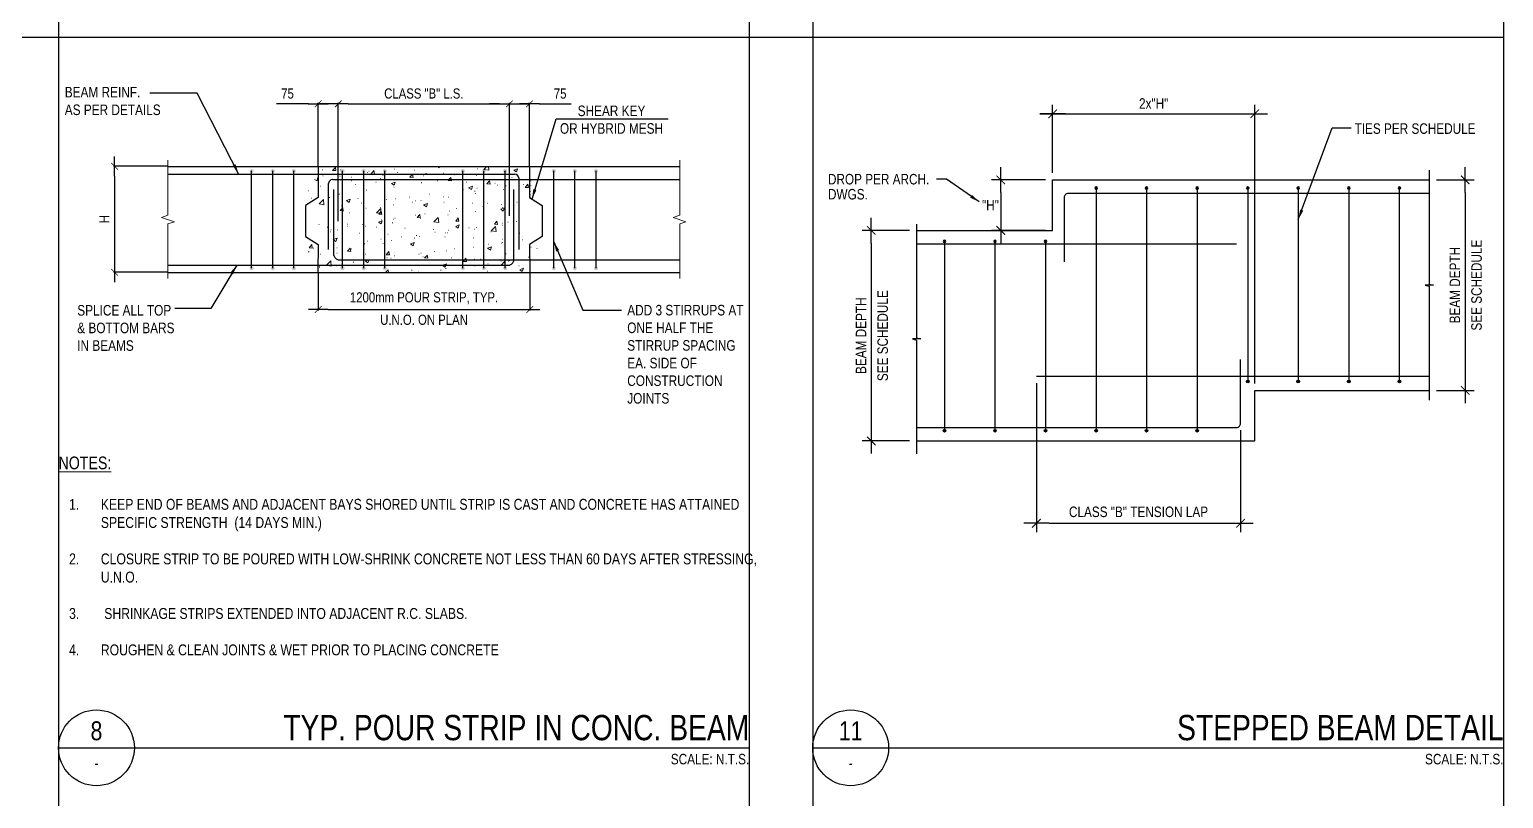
# Model space of a CAD drawing. Header units: millimetres. Extents: x 2250 to 89875, y -16050 to 57150.
# Drawn here: x 55039 to 89875, y 20852 to 39030 of the extents above; entities that cross this region are included whole.
import ezdxf
from ezdxf.enums import TextEntityAlignment as Align

# ---------------------------------------------------------------- set-up
doc = ezdxf.new("R2010")
doc.units = ezdxf.units.MM
for name, color, linetype in [('C00-00-00', 7, 'Continuous'), ('S-BAR', 4, 'Continuous'), ('S-G-BREK', 2, 'Continuous'), ('S-G-DIMS', 1, 'Continuous'), ('S-G-LEDR', 2, 'Continuous'), ('S-G-MDM2', 4, 'Continuous'), ('S-G-MEDM', 3, 'Continuous'), ('S-G-RBAR', 7, 'Continuous'), ('S-G-TEXT', 3, 'Continuous'), ('S-G-THCK', 6, 'Continuous'), ('S-G-TITL', 7, 'Continuous'), ('S-G-TITLREF', 4, 'Continuous'), ('S-strc2-2', 3, 'Continuous')]:
    doc.layers.add(name, color=color, linetype=linetype)
doc.layers.add('NPLT-JLA', color=193, linetype='Continuous', plot=False)
doc.layers.add('xs-nt-04$0$S-Anno-Text-G', color=2, linetype='Continuous', lineweight=20)
doc.styles.add('ARIAL', font='arial.ttf', dxfattribs={"width": 0.8})
doc.styles.add('ARIAL23', font='arial.ttf', dxfattribs={"width": 0.8, "height": 31.25})
doc.dimstyles.new('ARIALDIMS', dxfattribs={"dimscale": 12, "dimtxt": 20, "dimasz": 19.5, "dimexe": 2.25, "dimexo": 1.75, "dimgap": 10, "dimtad": 1, "dimzin": 3, "dimdsep": 46, "dimtxsty": 'ARIAL', "dimblk1": 'nyatick', "dimblk2": 'nyatick', "dimsah": 1, "dimcen": 2.25, "dimclrd": 1, "dimclre": 1, "dimclrt": 2, "dimadec": 0, "dimazin": 0, "dimtfac": 1, "dimtmove": 0, "dimatfit": 3, "dimfxl": 1, "dimfrac": 2, "dimtolj": 1, "dimtzin": 0, "dimarcsym": 0})

# ---------------------------------------------------------------- blocks, each defined once
blk = doc.blocks.new('nyatick')
at = {"layer": 'S-G-DIMS'}
blk.add_line((-1.01, 0), (1, 0), dxfattribs=at)
at = {"layer": 'S-G-DIMS', "const_width": 0.08}
blk.add_lwpolyline([(0.34, 0.34), (-0.34, -0.34)], dxfattribs=at)
blk = doc.blocks.new('*D771')
at = {"layer": 'Defpoints', "color": 0, "transparency": 16777216}
for p in [(58310, 35797), (57049, 33293), (58310, 33293)]:
    blk.add_point(p, dxfattribs=at)
at = {"layer": 'S-G-DIMS', "color": 1, "lineweight": -2, "transparency": 16777216}
for p, q in [((58289, 35797), (57022, 35797)), ((57049, 35563), (57049, 33527)), ((58289, 33293), (57022, 33293))]:
    blk.add_line(p, q, dxfattribs=at)
at = {"layer": 'S-G-DIMS', "color": 1, "lineweight": -2, "transparency": 16777216, "xscale": 234, "yscale": 234, "zscale": 234}
for p, rotation in [((57049, 35797), 90), ((57049, 33293), 270)]:
    blk.add_blockref('nyatick', p, dxfattribs=dict(at, rotation=rotation))
at = {"layer": 'S-G-DIMS', "color": 2, "transparency": 16777216, "insert": (56809, 34545), "char_height": 240, "attachment_point": 5, "rotation": 90, "style": 'ARIAL'}
blk.add_mtext('\\A1;H', dxfattribs=at)
blk = doc.blocks.new('*D772')
at = {"layer": 'Defpoints', "color": 0, "transparency": 16777216}
for p in [(66380, 37272), (66380, 34604), (62337, 34477)]:
    blk.add_point(p, dxfattribs=at)
at = {"layer": 'S-G-DIMS', "color": 1, "lineweight": -2, "transparency": 16777216}
for p, q in [((62337, 34498), (62337, 37299)), ((66380, 34625), (66380, 37299)), ((62571, 37272), (66146, 37272))]:
    blk.add_line(p, q, dxfattribs=at)
at = {"layer": 'S-G-DIMS', "color": 1, "lineweight": -2, "transparency": 16777216, "xscale": 234, "yscale": 234, "zscale": 234, "rotation": 180}
blk.add_blockref('nyatick', (62337, 37272), dxfattribs=at)
at = {"layer": 'S-G-DIMS', "color": 1, "lineweight": -2, "transparency": 16777216, "xscale": 234, "yscale": 234, "zscale": 234}
blk.add_blockref('nyatick', (66380, 37272), dxfattribs=at)
at = {"layer": 'S-G-DIMS', "color": 2, "transparency": 16777216, "insert": (64359, 37516), "char_height": 240, "attachment_point": 5, "style": 'ARIAL'}
blk.add_mtext('\\A1;CLASS "B" L.S.', dxfattribs=at)
blk = doc.blocks.new('*D773')
at = {"layer": 'Defpoints', "color": 0, "transparency": 16777216}
for p in [(61863, 33284), (66863, 33284), (66863, 32411)]:
    blk.add_point(p, dxfattribs=at)
at = {"layer": 'S-G-DIMS', "color": 1, "lineweight": -2, "transparency": 16777216}
for p, q in [((61863, 33263), (61863, 32384)), ((66863, 33263), (66863, 32384)), ((62097, 32411), (66629, 32411))]:
    blk.add_line(p, q, dxfattribs=at)
at = {"layer": 'S-G-DIMS', "color": 1, "lineweight": -2, "transparency": 16777216, "xscale": 234, "yscale": 234, "zscale": 234, "rotation": 180}
blk.add_blockref('nyatick', (61863, 32411), dxfattribs=at)
at = {"layer": 'S-G-DIMS', "color": 1, "lineweight": -2, "transparency": 16777216, "xscale": 234, "yscale": 234, "zscale": 234}
blk.add_blockref('nyatick', (66863, 32411), dxfattribs=at)
at = {"layer": 'S-G-DIMS', "color": 2, "transparency": 16777216, "char_height": 240, "attachment_point": 5, "style": 'ARIAL'}
for s, insert in [('\\A1;1200mm POUR STRIP, TYP.', (64363, 32677)), ('\\A1;U.N.O. ON PLAN', (64363, 32167))]:
    blk.add_mtext(s, dxfattribs=dict(at, insert=insert))
blk = doc.blocks.new('*D774')
at = {"layer": 'Defpoints', "color": 0, "transparency": 16777216}
for p in [(66854, 37272), (66380, 35914), (66854, 35788)]:
    blk.add_point(p, dxfattribs=at)
at = {"layer": 'S-G-DIMS', "color": 1, "lineweight": -2, "transparency": 16777216}
for p, q in [((66380, 35935), (66380, 37299)), ((66854, 35809), (66854, 37299)), ((66146, 37272), (65912, 37272)), ((66380, 37272), (66854, 37272)), ((67088, 37272), (67837, 37272))]:
    blk.add_line(p, q, dxfattribs=at)
at = {"layer": 'S-G-DIMS', "color": 1, "lineweight": -2, "transparency": 16777216, "xscale": 234, "yscale": 234, "zscale": 234}
blk.add_blockref('nyatick', (66380, 37272), dxfattribs=at)
at = {"layer": 'S-G-DIMS', "color": 1, "lineweight": -2, "transparency": 16777216, "xscale": 234, "yscale": 234, "zscale": 234, "rotation": 180}
blk.add_blockref('nyatick', (66854, 37272), dxfattribs=at)
at = {"layer": 'S-G-DIMS', "color": 2, "transparency": 16777216, "insert": (67580, 37514), "char_height": 240, "attachment_point": 5, "style": 'ARIAL'}
blk.add_mtext('\\A1;75', dxfattribs=at)
blk = doc.blocks.new('*D775')
at = {"layer": 'Defpoints', "color": 0, "transparency": 16777216}
for p in [(61863, 37272), (62337, 35914), (61863, 35788)]:
    blk.add_point(p, dxfattribs=at)
at = {"layer": 'S-G-DIMS', "color": 1, "lineweight": -2, "transparency": 16777216}
for p, q in [((61863, 35809), (61863, 37299)), ((62337, 35935), (62337, 37299)), ((61629, 37272), (60880, 37272)), ((62337, 37272), (61863, 37272)), ((62571, 37272), (62805, 37272))]:
    blk.add_line(p, q, dxfattribs=at)
at = {"layer": 'S-G-DIMS', "color": 1, "lineweight": -2, "transparency": 16777216, "xscale": 234, "yscale": 234, "zscale": 234}
blk.add_blockref('nyatick', (61863, 37272), dxfattribs=at)
at = {"layer": 'S-G-DIMS', "color": 1, "lineweight": -2, "transparency": 16777216, "xscale": 234, "yscale": 234, "zscale": 234, "rotation": 180}
blk.add_blockref('nyatick', (62337, 37272), dxfattribs=at)
at = {"layer": 'S-G-DIMS', "color": 2, "transparency": 16777216, "insert": (61137, 37514), "char_height": 240, "attachment_point": 5, "style": 'ARIAL'}
blk.add_mtext('\\A1;75', dxfattribs=at)

msp = doc.modelspace()

# ---------------------------------------------------------------- hatches: boundary and pattern name
at = {"layer": 'S-BAR'}
h = msp.add_hatch(color=256, dxfattribs=at)
h.paths.add_polyline_path([(60340.23103, 35686.90041), (60323.31188, 35720.7387), (60289.47349, 35737.62268), (60255.6351, 35720.7387), (60238.75122, 35686.90041), (60255.6351, 35653.06202), (60289.47349, 35636.14287), (60323.31188, 35653.06202)])
h.paths.add_polyline_path([(60839.3115, 35686.90041), (60822.39235, 35720.7387), (60788.55396, 35737.62268), (60754.71567, 35720.7387), (60737.79642, 35686.90041), (60754.71567, 35653.06202), (60788.55396, 35636.14287), (60822.39235, 35653.06202)])
h.paths.add_polyline_path([(61338.42734, 35686.90041), (61321.50809, 35720.7387), (61287.6698, 35737.62268), (61253.83141, 35720.7387), (61236.91226, 35686.90041), (61253.83141, 35653.06202), (61287.6698, 35636.14287), (61321.50809, 35653.06202)])
h.paths.add_polyline_path([(61338.42734, 33385.89203), (61321.50809, 33419.73042), (61287.6698, 33436.64956), (61253.83141, 33419.73042), (61236.91226, 33385.89203), (61253.83141, 33352.05373), (61287.6698, 33335.13449), (61321.50809, 33352.05373)])
h.paths.add_polyline_path([(60839.3115, 33385.89203), (60822.39235, 33419.73042), (60788.55396, 33436.64956), (60754.71567, 33419.73042), (60737.79642, 33385.89203), (60754.71567, 33352.05373), (60788.55396, 33335.13449), (60822.39235, 33352.05373)])
h.paths.add_polyline_path([(60340.23103, 33385.89203), (60323.31188, 33419.73042), (60289.47349, 33436.64956), (60255.6351, 33419.73042), (60238.75122, 33385.89203), (60255.6351, 33352.05373), (60289.47349, 33335.13449), (60323.31188, 33352.05373)])
h.paths.add_polyline_path([(63487.16301, 33385.89203), (63470.24387, 33419.73042), (63436.40548, 33436.64956), (63402.56708, 33419.73042), (63385.64794, 33385.89203), (63402.56708, 33352.05373), (63436.40548, 33335.13449), (63470.24387, 33352.05373)])
h.paths.add_polyline_path([(62988.08254, 33385.89203), (62971.12803, 33419.73042), (62937.28973, 33436.64956), (62894.99172, 33419.73042), (62886.56747, 33385.89203), (62894.99172, 33352.05373), (62937.28973, 33335.13449), (62971.12803, 33352.05373)])
h.paths.add_polyline_path([(62488.93143, 33385.89203), (62472.01228, 33419.73042), (62438.17389, 33436.64956), (62395.87598, 33419.73042), (62387.41636, 33385.89203), (62395.87598, 33352.05373), (62438.17389, 33335.13449), (62472.01228, 33352.05373)])
h.paths.add_polyline_path([(63487.16301, 35686.90041), (63470.24387, 35720.7387), (63436.40548, 35737.62268), (63402.56708, 35720.7387), (63385.64794, 35686.90041), (63402.56708, 35653.06202), (63436.40548, 35636.14287), (63470.24387, 35653.06202)])
h.paths.add_polyline_path([(62988.08254, 35686.90041), (62971.12803, 35720.7387), (62937.28973, 35737.62268), (62894.99172, 35720.7387), (62886.56747, 35686.90041), (62894.99172, 35653.06202), (62937.28973, 35636.14287), (62971.12803, 35653.06202)])
h.paths.add_polyline_path([(62488.93143, 35686.90041), (62472.01228, 35720.7387), (62438.17389, 35737.62268), (62395.87598, 35720.7387), (62387.41636, 35686.90041), (62395.87598, 35653.06202), (62438.17389, 35636.14287), (62472.01228, 35653.06202)])
h.paths.add_polyline_path([(65331.35347, 35686.90041), (65314.46959, 35720.7387), (65280.59593, 35737.62268), (65246.75764, 35720.7387), (65229.8384, 35686.90041), (65246.75764, 35653.06202), (65280.59593, 35636.14287), (65314.46959, 35653.06202)])
h.paths.add_polyline_path([(65830.46931, 35686.90041), (65813.55006, 35720.7387), (65779.71177, 35737.62268), (65745.87338, 35720.7387), (65728.95424, 35686.90041), (65745.87338, 35653.06202), (65779.71177, 35636.14287), (65813.55006, 35653.06202)])
h.paths.add_polyline_path([(66329.58505, 35686.90041), (66321.12543, 35720.7387), (66278.82751, 35737.62268), (66244.98912, 35720.7387), (66228.06998, 35686.90041), (66244.98912, 35653.06202), (66278.82751, 35636.14287), (66321.12543, 35653.06202)])
h.paths.add_polyline_path([(66329.58505, 33385.89203), (66321.12543, 33419.73042), (66278.82751, 33436.64956), (66244.98912, 33419.73042), (66228.06998, 33385.89203), (66244.98912, 33352.05373), (66278.82751, 33335.13449), (66321.12543, 33352.05373)])
h.paths.add_polyline_path([(65830.46931, 33385.89203), (65813.55006, 33419.73042), (65779.71177, 33436.64956), (65745.87338, 33419.73042), (65728.95424, 33385.89203), (65745.87338, 33352.05373), (65779.71177, 33335.13449), (65813.55006, 33352.05373)])
h.paths.add_polyline_path([(65331.35347, 33385.89203), (65314.46959, 33419.73042), (65280.59593, 33436.64956), (65246.75764, 33419.73042), (65229.8384, 33385.89203), (65246.75764, 33352.05373), (65280.59593, 33335.13449), (65314.46959, 33352.05373)])
h.paths.add_polyline_path([(67480.08924, 33385.89203), (67463.17, 33419.73042), (67429.36698, 33436.64956), (67395.49332, 33419.73042), (67378.57417, 33385.89203), (67395.49332, 33352.05373), (67429.36698, 33335.13449), (67463.17, 33352.05373)])
h.paths.add_polyline_path([(67979.20498, 33385.89203), (67962.28584, 33419.73042), (67928.44745, 33436.64956), (67894.60906, 33419.73042), (67877.68991, 33385.89203), (67894.60906, 33352.05373), (67928.44745, 33335.13449), (67962.28584, 33352.05373)])
h.paths.add_polyline_path([(68478.32073, 33385.89203), (68461.40158, 33419.73042), (68427.56319, 33436.64956), (68393.7249, 33419.73042), (68376.80565, 33385.89203), (68393.7249, 33352.05373), (68427.56319, 33335.13449), (68461.40158, 33352.05373)])
h.paths.add_polyline_path([(68478.32073, 35686.90041), (68461.40158, 35720.7387), (68427.56319, 35737.62268), (68393.7249, 35720.7387), (68376.80565, 35686.90041), (68393.7249, 35653.06202), (68427.56319, 35636.14287), (68461.40158, 35653.06202)])
h.paths.add_polyline_path([(67979.20498, 35686.90041), (67962.28584, 35720.7387), (67928.44745, 35737.62268), (67894.60906, 35720.7387), (67877.68991, 35686.90041), (67894.60906, 35653.06202), (67928.44745, 35636.14287), (67962.28584, 35653.06202)])
h.paths.add_polyline_path([(67480.08924, 35686.90041), (67463.17, 35720.7387), (67429.36698, 35737.62268), (67395.49332, 35720.7387), (67378.57417, 35686.90041), (67395.49332, 35653.06202), (67429.36698, 35636.14287), (67463.17, 35653.06202)])

# ---------------------------------------------------------------- linework, layer by layer
at = {"layer": 'C00-00-00', "color": 1, "lineweight": 0}
for points in [[(58309.8943, 33140.5287), (58309.8943, 34434.84587), (58462.13164, 34485.60341), (58157.62169, 34587.11848), (58309.8943, 34637.87602), (58309.8943, 35940.65282)], [(70407.10711, 33140.5287), (70407.10711, 34434.84587), (70550.88493, 34485.60341), (70254.79933, 34587.11848), (70407.10711, 34637.87602), (70407.10711, 35940.65282)]]:
    msp.add_lwpolyline(points, dxfattribs=at)
at = {"layer": 'C00-00-00', "lineweight": 0}
for points in [[(61955.94213, 35712.27918), (61964.40165, 35712.27918)], [(61972.86127, 35568.46609), (61981.32089, 35568.46609)], [(62201.30546, 35695.35993), (62268.94687, 35771.49624)], [(62201.30546, 35695.35993), (62277.40649, 35695.35993)], [(62277.40649, 35695.35993), (62268.94687, 35771.49624)], [(62370.46194, 35560.00657), (62378.92156, 35560.00657)], [(62378.92156, 35712.27918), (62387.38119, 35712.27918)], [(62649.66366, 35543.08732), (62658.12328, 35543.08732)], [(63021.85039, 35653.06202), (63030.30991, 35653.06202)], [(63055.72395, 35678.44079), (63064.18358, 35678.44079)], [(63114.90584, 35619.22363), (63174.15817, 35695.35993)], [(63114.90584, 35619.22363), (63191.07742, 35610.7641)], [(63191.07742, 35610.7641), (63174.15817, 35695.35993)], [(63385.64794, 35576.92571), (63394.10756, 35576.92571)], [(63656.3196, 35729.19832), (63664.77912, 35729.19832)], [(63732.49107, 35653.06202), (63740.91542, 35653.06202)], [(64028.57677, 35543.08732), (64087.75866, 35610.7641)], [(64028.57677, 35543.08732), (64104.71307, 35534.6278)], [(64028.57677, 35534.6278), (64037.03629, 35534.6278)], [(64104.71307, 35534.6278), (64087.75866, 35610.7641)], [(64130.09184, 35703.81955), (64138.55136, 35703.81955)], [(64341.58151, 35568.46609), (64350.04113, 35568.46609)], [(64409.22302, 35627.68325), (64417.71781, 35627.68325)], [(64688.38947, 35788.41548), (64722.22786, 35763.03671)], [(64722.22786, 35763.03671), (64730.68738, 35788.41548)], [(64823.74293, 35636.14287), (64832.20246, 35636.14287)], [(64933.71753, 35458.4915), (64992.96996, 35534.6278)], [(65009.85383, 35450.03187), (64992.96996, 35534.6278)], [(65086.02541, 35593.84486), (65094.48503, 35593.84486)], [(65593.60077, 35576.92571), (65602.0604, 35576.92571)], [(65627.43916, 35737.65795), (65635.86352, 35737.65795)], [(65762.75736, 35568.46609), (65771.21688, 35568.46609)], [(65779.6765, 35720.7387), (65847.35318, 35788.41548)], [(65889.6512, 35788.41548), (65898.14599, 35703.81955), (65779.6765, 35720.7387)], [(65940.44391, 35779.95586), (65948.90353, 35779.95586)], [(66253.44875, 35669.98116), (66261.90837, 35669.98116)], [(66439.55975, 35534.6278), (66448.01927, 35534.6278)], [(66481.82239, 35703.81955), (66574.91311, 35737.65795)], [(66481.82239, 35703.81955), (66549.53434, 35661.52164)], [(66549.53434, 35661.52164), (66574.91311, 35737.65795)], [(61626.01814, 35213.16334), (61634.47766, 35213.16334)], [(61778.32592, 35483.87026), (61829.08346, 35450.03187)], [(61829.08346, 35450.03187), (61854.42705, 35526.16818)], [(61837.50781, 35517.70855), (61854.42705, 35526.16818)], [(61913.67938, 35323.13803), (61922.13901, 35323.13803)], [(62429.71437, 35323.13803), (62438.17389, 35323.13803)], [(62649.66366, 35450.03187), (62658.12328, 35450.03187)], [(62742.71911, 35365.43595), (62751.17873, 35365.43595)], [(63004.93115, 35230.08258), (63013.39077, 35230.08258)], [(63224.88054, 35424.6531), (63233.34006, 35424.6531)], [(63326.39561, 35509.24903), (63334.85513, 35509.24903)], [(63597.13771, 35390.81471), (63681.73354, 35424.6531)], [(63597.13771, 35390.81471), (63656.3196, 35348.5168)], [(63647.85997, 35306.21889), (63656.3196, 35306.21889)], [(63656.3196, 35348.5168), (63681.73354, 35424.6531)], [(64003.198, 35483.87026), (64011.65752, 35483.87026)], [(64299.24832, 35407.73396), (64307.70795, 35407.73396)], [(64679.96512, 35450.03187), (64688.38947, 35450.03187)], [(64933.71753, 35458.4915), (65009.85383, 35450.03187)], [(64950.67195, 35492.32979), (64959.13157, 35492.32979)], [(65289.05555, 35238.5421), (65297.51518, 35238.5421)], [(65356.69707, 35424.6531), (65365.15659, 35424.6531)], [(65415.9494, 35289.29964), (65509.00485, 35323.13803)], [(65415.9494, 35289.29964), (65483.62608, 35247.00173)], [(65483.62608, 35247.00173), (65509.00485, 35323.13803)], [(65559.72721, 35204.70381), (65568.18673, 35204.70381)], [(65610.51992, 35280.84012), (65618.97954, 35280.84012)], [(65847.35318, 35382.35519), (65906.60561, 35450.03187)], [(65847.35318, 35382.35519), (65923.52476, 35373.89557)], [(65923.52476, 35373.89557), (65906.60561, 35450.03187)], [(66033.49946, 35399.27434), (66041.95898, 35399.27434)], [(66092.68134, 35348.5168), (66101.14087, 35348.5168)], [(66236.5296, 35247.00173), (66244.98912, 35247.00173)], [(66295.71149, 35331.59765), (66304.17101, 35331.59765)], [(66710.2313, 35365.43595), (66718.69093, 35365.43595)], [(66752.56449, 35297.75926), (66820.206, 35373.89557)], [(66752.56449, 35297.75926), (66828.66562, 35297.75926)], [(66828.66562, 35297.75926), (66820.206, 35373.89557)], [(66870.99881, 35197.06901), (66879.45833, 35197.06901)], [(66887.91795, 35450.03187), (66896.37757, 35450.03187)], [(66887.91795, 35340.05718), (66896.37757, 35340.05718)], [(61693.73009, 35043.97158), (61702.18962, 35043.97158)], [(61888.30062, 34908.61812), (61989.81569, 35010.13319)], [(61888.30062, 34908.61812), (61998.27531, 34883.23935)], [(61998.27531, 34883.23935), (61989.81569, 35010.13319)], [(62125.16915, 35060.89073), (62133.62867, 35060.89073)], [(62353.57807, 35137.02703), (62362.00242, 35137.02703)], [(62412.79512, 34857.86058), (62421.25475, 34857.86058)], [(62531.22944, 34984.75442), (62615.7901, 35018.59281)], [(62531.22944, 34984.75442), (62590.41133, 34942.45651)], [(62590.41133, 34942.45651), (62615.7901, 35018.59281)], [(62801.901, 35035.51196), (62810.36062, 35035.51196)], [(62886.5322, 34925.53736), (62894.95655, 34925.53736)], [(63478.70339, 35010.13319), (63487.16301, 35010.13319)], [(63630.94083, 34883.23935), (63639.40035, 34883.23935)], [(63690.19316, 35027.01717), (63698.65278, 35027.01717)], [(64011.65752, 35069.35035), (64020.11714, 35069.35035)], [(64079.29903, 34950.91613), (64087.75866, 34950.91613)], [(64155.47061, 34976.2949), (64163.89496, 34976.2949)], [(64290.7888, 34984.75442), (64299.24832, 34984.75442)], [(64350.04113, 34883.23935), (64443.09658, 34917.07774)], [(64350.04113, 34883.23935), (64417.71781, 34840.94144)], [(64417.71781, 34840.94144), (64443.09658, 34917.07774)], [(64493.81895, 35137.02703), (64502.27847, 35137.02703)], [(64815.28331, 35077.80997), (64823.74293, 35077.80997)], [(64832.20246, 34950.91613), (64840.69735, 34950.91613)], [(64942.17715, 35069.35035), (64950.67195, 35069.35035)], [(65509.00485, 34925.53736), (65517.46447, 34925.53736)], [(65576.64636, 35153.94628), (65585.14115, 35153.94628)], [(65754.29773, 34849.40106), (65762.75736, 34849.40106)], [(65864.27243, 34925.53736), (65872.73195, 34925.53736)], [(66194.19642, 34891.69897), (66202.65594, 34891.69897)], [(66557.99397, 34950.91613), (66566.45359, 34950.91613)], [(66600.25671, 35052.4312), (66608.71623, 35052.4312)], [(66870.99881, 35120.9327), (66879.45833, 35120.9327)], [(66870.99881, 35070.17517), (66879.45833, 35070.17517)], [(62091.33076, 34815.5274), (62099.79038, 34815.5274)], [(62336.65882, 34714.04759), (62345.11844, 34714.04759)], [(62378.92156, 34747.88599), (62446.63352, 34815.5274)], [(62378.92156, 34747.88599), (62455.09314, 34739.42636)], [(62455.09314, 34739.42636), (62446.63352, 34815.5274)], [(62598.87085, 34697.12845), (62607.33048, 34697.12845)], [(62988.04727, 34807.10305), (62996.47162, 34807.10305)], [(63241.79968, 34697.12845), (63343.31476, 34798.64352)], [(63241.79968, 34697.12845), (63351.77438, 34680.2092)], [(63284.13287, 34477.17906), (63377.18832, 34511.01745)], [(63292.59249, 34663.29006), (63351.77438, 34739.42636)], [(63292.59249, 34663.29006), (63368.72879, 34654.83044)], [(63334.85513, 34824.02229), (63343.31476, 34824.02229)], [(63351.77438, 34680.2092), (63343.31476, 34798.64352)], [(63368.72879, 34654.83044), (63351.77438, 34739.42636)], [(63351.77438, 34434.88114), (63377.18832, 34511.01745)], [(63360.26917, 34527.93659), (63368.72879, 34527.93659)], [(63639.40035, 34544.85584), (63647.85997, 34544.85584)], [(63673.23874, 34570.23461), (63681.73354, 34570.23461)], [(64155.47061, 34637.91129), (64163.89496, 34637.91129)], [(64197.73325, 34587.15375), (64265.41003, 34654.83044)], [(64197.73325, 34587.15375), (64273.86956, 34578.69413)], [(64273.86956, 34578.69413), (64265.41003, 34654.83044)], [(64273.86956, 34561.77499), (64282.32918, 34561.77499)], [(64383.84425, 34671.74968), (64392.30387, 34671.74968)], [(64595.33402, 34485.63868), (64696.84909, 34587.15375)], [(64713.76824, 34468.71954), (64696.84909, 34587.15375)], [(64925.25801, 34646.37091), (64933.71753, 34646.37091)], [(64959.13157, 34739.42636), (64967.59119, 34739.42636)], [(65111.36891, 34502.55783), (65170.62134, 34578.69413)], [(65111.36891, 34502.55783), (65187.54048, 34502.55783)], [(65119.82853, 34798.64352), (65128.28815, 34798.64352)], [(65187.54048, 34502.55783), (65170.62134, 34578.69413)], [(65272.13641, 34781.72428), (65280.59593, 34781.72428)], [(65568.18673, 34730.96674), (65576.64636, 34730.96674)], [(66025.03983, 34426.42152), (66084.22172, 34502.55783)], [(66101.14087, 34417.962), (66084.22172, 34502.55783)], [(66177.27717, 34781.72428), (66261.90837, 34815.5274)], [(66177.27717, 34781.72428), (66236.5296, 34739.42636)], [(66219.61036, 34824.02229), (66228.06998, 34824.02229)], [(66236.5296, 34739.42636), (66261.90837, 34815.5274)], [(66541.07482, 34494.0983), (66549.53434, 34494.0983)], [(61879.84099, 34417.962), (61888.30062, 34417.962)], [(62074.37635, 34358.74484), (62082.83597, 34358.74484)], [(62150.51265, 34248.77014), (62158.97227, 34248.77014)], [(62158.97227, 34291.06816), (62167.4318, 34291.06816)], [(62319.73967, 34291.06816), (62328.1993, 34291.06816)], [(62556.60821, 34426.42152), (62565.06773, 34426.42152)], [(62556.60821, 34384.12361), (62565.06773, 34384.12361)], [(62827.27977, 34214.93185), (62835.77466, 34214.93185)], [(62903.41607, 34417.962), (62911.8757, 34417.962)], [(62971.12803, 34384.12361), (62979.58765, 34384.12361)], [(63233.34006, 34358.74484), (63241.79968, 34358.74484)], [(63284.13287, 34477.17906), (63351.77438, 34434.88114)], [(63504.08216, 34189.55309), (63512.54178, 34189.55309)], [(63614.05685, 34460.25991), (63622.51648, 34460.25991)], [(63910.14245, 34333.36607), (63918.60207, 34333.36607)], [(64180.81411, 34164.17432), (64189.27373, 34164.17432)], [(64586.8744, 34299.52768), (64595.33402, 34299.52768)], [(64595.33402, 34485.63868), (64713.76824, 34468.71954)], [(64620.71279, 34240.31062), (64629.20758, 34240.31062)], [(64866.07612, 34223.39138), (64874.53564, 34223.39138)], [(64908.33876, 34223.39138), (64916.79838, 34223.39138)], [(64942.17715, 34282.60854), (64950.67195, 34282.60854)], [(65111.36891, 34375.66399), (65196.0001, 34409.50238)], [(65111.36891, 34375.66399), (65170.62134, 34333.36607)], [(65170.62134, 34333.36607), (65196.0001, 34409.50238)], [(65263.67679, 34274.14891), (65272.13641, 34274.14891)], [(65424.37375, 34341.82569), (65432.83337, 34341.82569)], [(65551.26759, 34307.9873), (65559.72721, 34307.9873)], [(65602.0604, 34350.28522), (65610.51992, 34350.28522)], [(65940.44391, 34248.77014), (65948.90353, 34248.77014)], [(65948.90353, 34274.14891), (66050.4186, 34375.66399)], [(65948.90353, 34274.14891), (66067.30258, 34257.22977)], [(66025.03983, 34426.42152), (66101.14087, 34417.962)], [(66067.30258, 34257.22977), (66050.4186, 34375.66399)], [(66211.11556, 34401.04275), (66219.61036, 34401.04275)], [(66219.61036, 34451.80029), (66228.06998, 34451.80029)], [(66346.5042, 34477.17906), (66354.96382, 34477.17906)], [(66617.17585, 34214.93185), (66625.63548, 34214.93185)], [(61651.39691, 33868.08862), (61710.64924, 33944.22493)], [(61651.39691, 33868.08862), (61719.10886, 33859.6291)], [(61719.10886, 33859.6291), (61710.64924, 33944.22493)], [(61744.45236, 33859.6291), (61752.91198, 33859.6291)], [(62218.2246, 34062.65924), (62311.28005, 34096.49754)], [(62218.2246, 34062.65924), (62277.40649, 34020.36123)], [(62226.68422, 33927.30578), (62235.14375, 33927.30578)], [(62277.40649, 34020.36123), (62311.28005, 34096.49754)], [(62302.82053, 33868.08862), (62311.28005, 33868.08862)], [(62556.60821, 33791.95232), (62615.7901, 33859.6291)], [(62556.60821, 33791.95232), (62632.74452, 33783.49279)], [(62632.74452, 33783.49279), (62615.7901, 33859.6291)], [(62649.66366, 33842.70985), (62658.12328, 33842.70985)], [(62954.20888, 33961.14417), (62962.6685, 33961.14417)], [(63021.85039, 34028.82085), (63030.30991, 34028.82085)], [(63343.31476, 34071.11877), (63351.77438, 34071.11877)], [(63385.64794, 33969.56852), (63394.10756, 33969.56852)], [(63597.13771, 34045.74), (63605.59723, 34045.74)], [(63825.54662, 34130.33593), (63834.00614, 34130.33593)], [(64045.49591, 33961.14417), (64130.09184, 33994.98246)], [(64045.49591, 33961.14417), (64104.71307, 33918.84616)], [(64104.71307, 33918.84616), (64130.09184, 33994.98246)], [(64130.09184, 34096.49754), (64138.55136, 34096.49754)], [(64256.98568, 34138.79555), (64265.41003, 34138.79555)], [(64857.6165, 34130.33593), (64866.07612, 34130.33593)], [(64891.45489, 33800.41194), (64899.87924, 33800.41194)], [(65086.02541, 33842.70985), (65094.48503, 33842.70985)], [(65534.34844, 34104.95716), (65542.80797, 34104.95716)], [(65534.34844, 33885.00787), (65542.80797, 33885.00787)], [(65864.27243, 33859.6291), (65957.32788, 33893.46739)], [(65864.27243, 33859.6291), (65931.98438, 33817.33109)], [(65889.6512, 33952.68455), (65898.14599, 33952.68455)], [(65931.98438, 33817.33109), (65957.32788, 33893.46739)], [(66194.19642, 33978.06332), (66202.65594, 33978.06332)], [(66211.11556, 34071.11877), (66219.61036, 34071.11877)], [(66211.11556, 33994.98246), (66219.61036, 33994.98246)], [(66684.88781, 34054.19962), (66693.31216, 34054.19962)], [(66845.58477, 33912.9555), (66854.07956, 33912.9555)], [(66887.91795, 33887.57673), (66896.37757, 33887.57673)], [(67031.69577, 33851.16948), (67040.15529, 33851.16948)], [(61626.01814, 33775.03317), (61634.47766, 33775.03317)], [(61642.93729, 33775.03317), (61651.39691, 33775.03317)], [(61905.21976, 33715.81601), (61913.67938, 33715.81601)], [(62057.4572, 33462.02833), (62158.97227, 33563.5434)], [(62057.4572, 33462.02833), (62167.4318, 33436.64956)], [(62167.4318, 33436.64956), (62158.97227, 33563.5434)], [(62285.86611, 33445.10918), (62294.32564, 33445.10918)], [(62302.82053, 33741.19478), (62311.28005, 33741.19478)], [(62691.9264, 33529.70511), (62700.38593, 33529.70511)], [(62937.28973, 33538.16463), (62945.74926, 33538.16463)], [(62979.58765, 33715.81601), (62988.04727, 33715.81601)], [(62979.58765, 33555.08388), (63064.18358, 33588.92217)], [(62979.58765, 33555.08388), (63038.76954, 33512.78587)], [(63004.93115, 33572.00303), (63013.39077, 33572.00303)], [(63038.76954, 33512.78587), (63064.18358, 33588.92217)], [(63470.24387, 33707.35649), (63529.42576, 33783.49279)], [(63470.24387, 33707.35649), (63546.3449, 33707.35649)], [(63487.16301, 33631.22018), (63495.62264, 33631.22018)], [(63546.3449, 33707.35649), (63529.42576, 33783.49279)], [(63580.21846, 33622.76056), (63588.67809, 33622.76056)], [(63656.3196, 33681.97772), (63664.77912, 33681.97772)], [(64240.06644, 33715.81601), (64248.52606, 33715.81601)], [(64290.7888, 33741.19478), (64299.24832, 33741.19478)], [(64333.12199, 33656.59895), (64341.58151, 33656.59895)], [(64375.38463, 33631.22018), (64443.09658, 33698.89687)], [(64375.38463, 33631.22018), (64451.5562, 33622.76056)], [(64451.5562, 33622.76056), (64434.63706, 33698.89687)], [(64603.79354, 33783.49279), (64612.25317, 33783.49279)], [(64798.36417, 33453.56881), (64891.45489, 33487.4071)], [(64798.36417, 33453.56881), (64866.07612, 33411.27079)], [(64815.28331, 33470.48795), (64823.74293, 33470.48795)], [(64866.07612, 33411.27079), (64891.45489, 33487.4071)], [(65009.85383, 33631.22018), (65018.31346, 33631.22018)], [(65289.05555, 33546.58899), (65348.23744, 33622.76056)], [(65289.05555, 33546.58899), (65365.15659, 33546.58899)], [(65365.15659, 33546.58899), (65348.23744, 33622.76056)], [(65517.46447, 33462.02833), (65525.92409, 33462.02833)], [(65551.26759, 33597.38179), (65559.72721, 33597.38179)], [(65559.72721, 33445.10918), (65568.18673, 33445.10918)], [(65686.65622, 33597.38179), (65695.11585, 33597.38179)], [(65872.73195, 33487.4071), (65881.19158, 33487.4071)], [(66177.27717, 33555.08388), (66185.73679, 33555.08388)], [(66194.19642, 33470.48795), (66261.90837, 33546.58899)], [(66194.19642, 33470.48795), (66270.33272, 33462.02833)], [(66270.33272, 33462.02833), (66261.90837, 33546.58899)], [(66295.71149, 33724.27563), (66304.17101, 33724.27563)], [(66354.96382, 33555.08388), (66363.42344, 33555.08388)], [(66371.88296, 33572.00303), (66380.30732, 33572.00303)], [(66600.25671, 33445.10918), (66608.71623, 33445.10918)], [(66828.66562, 33648.13933), (66837.12514, 33648.13933)], [(63453.28945, 33284.37695), (63512.54178, 33352.05373)], [(63521.0014, 33284.37695), (63512.54178, 33352.05373)], [(64070.83941, 33343.59411), (64079.29903, 33343.59411)], [(64223.14729, 33292.83658), (64231.60691, 33292.83658)], [(64756.10142, 33343.59411), (64764.56105, 33343.59411)], [(64874.53564, 33377.4325), (64882.99526, 33377.4325)], [(65855.81281, 33318.21534), (65864.27243, 33318.21534)], [(66625.63548, 33352.05373), (66710.2313, 33385.89203)], [(66625.63548, 33352.05373), (66684.88781, 33309.75572)], [(66684.88781, 33309.75572), (66710.2313, 33385.89203)]]:
    msp.add_lwpolyline(points, dxfattribs=at)
at = {"layer": 'NPLT-JLA'}
for p, q in [((55725, 57150), (55725, -16050)), ((55725, 57150), (55725, 2250)), ((72050, 57150), (72050, -16050)), ((72050, 57150), (72050, 2250)), ((73550, 57150), (73550, -16050)), ((73550, 57149.99998), (73550, 2249.99998)), ((89875, 57150), (89875, -16050)), ((89875, 57149.99998), (89875, 2249.99998)), ((2250, 38850), (89875, 38850)), ((2250, 38850), (72050, 38850)), ((2250, 38850), (72050, 38850)), ((20075, 38850.00004), (89875, 38850.00004))]:
    msp.add_line(p, q, dxfattribs=at)
at = {"layer": 'S-BAR'}
for points in [[(58309.8943, 35610.7641), (66507.20116, 35610.7641)], [(60289.47349, 33385.89203), (60289.47349, 35686.90041)], [(60788.55396, 33385.89203), (60788.55396, 35686.90041)], [(61287.70507, 33385.89203), (61287.70507, 35686.90041)], [(62438.20916, 33385.89203), (62438.20916, 35686.90041)], [(62937.325, 33385.89203), (62937.325, 35686.90041)], [(63436.40548, 33385.89203), (63436.40548, 35686.90041)], [(65280.6312, 33385.89203), (65280.6312, 35686.90041)], [(65779.74704, 33385.89203), (65779.74704, 35686.90041)], [(66278.82751, 33385.89203), (66278.82751, 35686.90041)], [(66608.7515, 35509.24903), (66591.83236, 35560.00657), (66558.02924, 35602.30448), (66507.2717, 35610.7641)], [(67429.33171, 33385.89203), (67429.33171, 35686.90041)], [(67928.44745, 33385.89203), (67928.44745, 35686.90041)], [(68427.56319, 33385.89203), (68427.56319, 35686.90041)], [(62209.80025, 35483.83499), (62159.00744, 35475.41064), (62125.20442, 35433.11273), (62108.28518, 35390.81471)], [(62108.28518, 33825.79071), (62108.28518, 35390.81471)], [(62209.72981, 35483.83499), (70407.10711, 35483.83499)], [(62235.17902, 33690.47251), (62235.17902, 35247.00173)], [(66481.85766, 33563.5434), (66481.85766, 35247.00173)], [(66608.7515, 33825.79071), (66608.7515, 35509.24903)], [(58309.8943, 33462.02833), (66380.30732, 33462.02833)], [(62235.14375, 33690.43724), (62252.06299, 33639.67971), (62285.86611, 33605.84142), (62336.65882, 33588.92217)], [(62336.65882, 33588.92217), (70407.10711, 33588.92217)], [(66380.34259, 33462.0636), (66431.13539, 33478.98275), (66464.97379, 33512.82114), (66481.85766, 33563.5434)], [(61888.30062, 33419.73042), (61896.76024, 33419.73042)]]:
    msp.add_lwpolyline(points, dxfattribs=at)
at = {"layer": 'S-G-BREK'}
for points in [[(88120.26038, 35703.88914), (88120.26038, 33013.18335), (88219.80307, 32986.51097), (88020.7177, 32986.51097), (88120.26038, 32959.83859), (88120.26038, 30269.1328)], [(76003.4795, 34432.08962), (76003.4795, 31741.38383), (76103.02218, 31714.71145), (75903.93681, 31714.71145), (76003.4795, 31688.03907), (76003.4795, 28997.33328)]]:
    msp.add_lwpolyline(points, dxfattribs=at)
at = {"layer": 'S-G-DIMS', "color": 1}
for p, q in [((79218.11078, 35642.78627), (79218.11078, 37251.85212)), ((79218.11078, 35642.78627), (79218.11078, 37251.85212)), ((79516.73883, 37036.83992), (83697.53151, 37036.83992)), ((83996.15956, 30665.65212), (83996.15956, 37251.85212)), ((79050.87907, 35475.55456), (77777.59155, 35475.55456)), ((88287.49209, 35475.55456), (89184.10112, 35475.55456)), ((77992.60375, 35176.92651), (77992.60375, 34579.67041)), ((88969.08893, 35176.92651), (88969.08893, 30797.04846)), ((75836.24779, 34281.04236), (74719.0181, 34281.04236)), ((79050.87907, 34281.04236), (77777.59155, 34281.04236)), ((74934.0303, 33982.41432), (74934.0303, 29602.53627)), ((78836.23338, 30666.41533), (78836.23338, 27144.46179)), ((88287.49209, 30498.42041), (89184.10112, 30498.42041)), ((75836.24779, 29303.90822), (74719.0181, 29303.90822)), ((83661.74725, 29555.3678), (83661.74725, 27144.46179)), ((79134.86143, 27359.47399), (83363.1192, 27359.47399))]:
    msp.add_line(p, q, dxfattribs=at)
at = {"layer": 'S-G-MDM2'}
for p, q in [((80245.41387, 35254.8728), (80245.41387, 29574.47005)), ((81439.92606, 35254.8728), (81439.92606, 29574.47005)), ((82634.43826, 35254.8728), (82634.43826, 29574.47005)), ((83828.95045, 35254.8728), (83828.95045, 30738.31303)), ((85023.46265, 35254.8728), (85023.46265, 30738.31303)), ((86217.97484, 35254.8728), (86217.97484, 30738.31303)), ((87412.48704, 35254.8728), (87412.48704, 30738.31303)), ((76661.87728, 33994.46073), (76661.87728, 29574.47005)), ((77856.38948, 33994.46073), (77856.38948, 29574.47005)), ((79050.90167, 33994.46073), (79050.90167, 29574.47005))]:
    msp.add_line(p, q, dxfattribs=at)
at = {"layer": 'S-G-MEDM'}
for points in [[(76003.4795, 34281.04236), (79218.11078, 34281.04236), (79218.11078, 35475.55456), (88120.26038, 35475.55456)], [(76003.4795, 29303.90822), (83996.15956, 29303.90822), (83996.15956, 30498.42041), (88120.26038, 30498.42041)]]:
    msp.add_lwpolyline(points, dxfattribs=at)
at = {"layer": 'S-G-RBAR'}
for points in [[(80215.3275, 35283.37544, 1), (80277.54168, 35283.37544, 1), (80215.3275, 35283.37544, 1), (80267.17265, 35283.37544, 1), (80225.69653, 35283.37544, 1), (80256.80362, 35283.37544, 1), (80236.06556, 35283.37544, 1), (80246.43459, 35283.37544, 1)], [(81409.83969, 35283.37544, 1), (81472.05387, 35283.37544, 1), (81409.83969, 35283.37544, 1), (81461.68484, 35283.37544, 1), (81420.20872, 35283.37544, 1), (81451.31581, 35283.37544, 1), (81430.57775, 35283.37544, 1), (81440.94678, 35283.37544, 1)], [(82604.35189, 35283.37544, 1), (82666.56607, 35283.37544, 1), (82604.35189, 35283.37544, 1), (82656.19704, 35283.37544, 1), (82614.72092, 35283.37544, 1), (82645.82801, 35283.37544, 1), (82625.08995, 35283.37544, 1), (82635.45898, 35283.37544, 1)], [(83798.86409, 35283.37544, 1), (83861.07826, 35283.37544, 1), (83798.86409, 35283.37544, 1), (83850.70923, 35283.37544, 1), (83809.23311, 35283.37544, 1), (83840.3402, 35283.37544, 1), (83819.60214, 35283.37544, 1), (83829.97117, 35283.37544, 1)], [(84993.37628, 35283.37544, 1), (85055.59046, 35283.37544, 1), (84993.37628, 35283.37544, 1), (85045.22143, 35283.37544, 1), (85003.74531, 35283.37544, 1), (85034.8524, 35283.37544, 1), (85014.11434, 35283.37544, 1), (85024.48337, 35283.37544, 1)], [(86187.88848, 35283.37544, 1), (86250.10265, 35283.37544, 1), (86187.88848, 35283.37544, 1), (86239.73362, 35283.37544, 1), (86198.2575, 35283.37544, 1), (86229.36459, 35283.37544, 1), (86208.62653, 35283.37544, 1), (86218.99556, 35283.37544, 1)], [(87382.40067, 35283.37544, 1), (87444.61485, 35283.37544, 1), (87382.40067, 35283.37544, 1), (87434.24582, 35283.37544, 1), (87392.7697, 35283.37544, 1), (87423.87679, 35283.37544, 1), (87403.13873, 35283.37544, 1), (87413.50776, 35283.37544, 1)], [(76631.79091, 34022.96337, 1), (76694.00509, 34022.96337, 1), (76631.79091, 34022.96337, 1), (76683.63606, 34022.96337, 1), (76642.15994, 34022.96337, 1), (76673.26703, 34022.96337, 1), (76652.52897, 34022.96337, 1), (76662.898, 34022.96337, 1)], [(77826.30311, 34022.96337, 1), (77888.51729, 34022.96337, 1), (77826.30311, 34022.96337, 1), (77878.14826, 34022.96337, 1), (77836.67214, 34022.96337, 1), (77867.77923, 34022.96337, 1), (77847.04117, 34022.96337, 1), (77857.4102, 34022.96337, 1)], [(79020.8153, 34022.96337, 1), (79083.02948, 34022.96337, 1), (79020.8153, 34022.96337, 1), (79072.66045, 34022.96337, 1), (79031.18433, 34022.96337, 1), (79062.29142, 34022.96337, 1), (79041.55336, 34022.96337, 1), (79051.92239, 34022.96337, 1)], [(83798.86409, 30709.81039, -1), (83861.07826, 30709.81039, -1), (83798.86409, 30709.81039, -1), (83850.70923, 30709.81039, -1), (83809.23311, 30709.81039, -1), (83840.3402, 30709.81039, -1), (83819.60214, 30709.81039, -1), (83829.97117, 30709.81039, -1)], [(84993.37628, 30709.81039, -1), (85055.59046, 30709.81039, -1), (84993.37628, 30709.81039, -1), (85045.22143, 30709.81039, -1), (85003.74531, 30709.81039, -1), (85034.8524, 30709.81039, -1), (85014.11434, 30709.81039, -1), (85024.48337, 30709.81039, -1)], [(86187.88848, 30709.81039, -1), (86250.10265, 30709.81039, -1), (86187.88848, 30709.81039, -1), (86239.73362, 30709.81039, -1), (86198.2575, 30709.81039, -1), (86229.36459, 30709.81039, -1), (86208.62653, 30709.81039, -1), (86218.99556, 30709.81039, -1)], [(87382.40067, 30709.81039, -1), (87444.61485, 30709.81039, -1), (87382.40067, 30709.81039, -1), (87434.24582, 30709.81039, -1), (87392.7697, 30709.81039, -1), (87423.87679, 30709.81039, -1), (87403.13873, 30709.81039, -1), (87413.50776, 30709.81039, -1)], [(76631.79091, 29545.96741, -1), (76694.00509, 29545.96741, -1), (76631.79091, 29545.96741, -1), (76683.63606, 29545.96741, -1), (76642.15994, 29545.96741, -1), (76673.26703, 29545.96741, -1), (76652.52897, 29545.96741, -1), (76662.898, 29545.96741, -1)], [(77826.30311, 29545.96741, -1), (77888.51729, 29545.96741, -1), (77826.30311, 29545.96741, -1), (77878.14826, 29545.96741, -1), (77836.67214, 29545.96741, -1), (77867.77923, 29545.96741, -1), (77847.04117, 29545.96741, -1), (77857.4102, 29545.96741, -1)], [(79020.8153, 29545.96741, -1), (79083.02948, 29545.96741, -1), (79020.8153, 29545.96741, -1), (79072.66045, 29545.96741, -1), (79031.18433, 29545.96741, -1), (79062.29142, 29545.96741, -1), (79041.55336, 29545.96741, -1), (79051.92239, 29545.96741, -1)], [(80215.3275, 29545.96741, -1), (80277.54168, 29545.96741, -1), (80215.3275, 29545.96741, -1), (80267.17265, 29545.96741, -1), (80225.69653, 29545.96741, -1), (80256.80362, 29545.96741, -1), (80236.06556, 29545.96741, -1), (80246.43459, 29545.96741, -1)], [(81409.83969, 29545.96741, -1), (81472.05387, 29545.96741, -1), (81409.83969, 29545.96741, -1), (81461.68484, 29545.96741, -1), (81420.20872, 29545.96741, -1), (81451.31581, 29545.96741, -1), (81430.57775, 29545.96741, -1), (81440.94678, 29545.96741, -1)], [(82604.35189, 29545.96741, -1), (82666.56607, 29545.96741, -1), (82604.35189, 29545.96741, -1), (82656.19704, 29545.96741, -1), (82614.72092, 29545.96741, -1), (82645.82801, 29545.96741, -1), (82625.08995, 29545.96741, -1), (82635.45898, 29545.96741, -1)]]:
    msp.add_lwpolyline(points, format="xyb", dxfattribs=at)
at = {"layer": 'S-G-THCK'}
msp.add_line((78836.23338, 30833.64704), (88120.26038, 30833.64704), dxfattribs=at)
at = {"layer": 'S-G-THCK', "ltscale": 10}
for points in [[(88120.26038, 35152.71571), (79588.39747, 35152.71571, 0.4142135624), (79488.85478, 35053.17302), (79488.85478, 33536.50445)], [(76003.4795, 29623.05683), (83562.20457, 29623.05683, 0.4142135624), (83661.74725, 29722.59951), (83661.74725, 31230.24378)]]:
    msp.add_lwpolyline(points, format="xyb", dxfattribs=at)
msp.add_lwpolyline([(83562.20442, 33958.20351), (76003.4795, 33958.20351)], dxfattribs=at)
at = {"layer": 'S-G-TITLREF'}
for p, q in [((55725, 22049.99998), (72050, 22049.99998)), ((73550, 22049.99999), (89875, 22049.99998))]:
    msp.add_line(p, q, dxfattribs=at)
for centre in [(56620.88415, 22049.99996), (74445.88415, 22049.99996)]:
    msp.add_circle(centre, 895.88415, dxfattribs=at)
at = {"layer": 'S-strc2-2'}
for points in [[(58309.8943, 35788.41548), (70407.10711, 35788.41548)], [(61862.92185, 35788.41548), (61862.92185, 35061.69796), (61558.4118, 34867.12734), (61558.4118, 34132.92248), (61862.92185, 33946.81148), (61854.46222, 33284.41222)], [(66854.07956, 35788.41548), (66854.07956, 35061.69796), (67158.58961, 34867.12734), (67158.58961, 34132.92248), (66854.07956, 33946.81148), (66862.53918, 33284.41222)], [(58309.8943, 33284.41222), (70407.10711, 33284.41222)]]:
    msp.add_lwpolyline(points, dxfattribs=at)

# ---------------------------------------------------------------- block references
at = {"layer": 'S-G-DIMS', "color": 1, "xscale": 298.6280487804877, "yscale": 298.6280487804877, "zscale": 298.6280487804877}
for p, rotation in [((79218.11078, 37036.83992), 180), ((77992.60375, 35475.55456), 90), ((88969.08893, 35475.55456), 90), ((74934.0303, 34281.04236), 90), ((77992.60375, 34281.04236), 270), ((88969.08893, 30498.42041), 270), ((74934.0303, 29303.90822), 270), ((78836.23338, 27359.47399), 180)]:
    msp.add_blockref('nyatick', p, dxfattribs=dict(at, rotation=rotation))
for p in [(79218.11078, 37036.83992), (83996.15956, 37036.83992), (83661.74725, 27359.47399)]:
    msp.add_blockref('nyatick', p, dxfattribs=at)

# ---------------------------------------------------------------- texts
at = {"layer": 'S-G-DIMS', "color": 3, "attachment_point": 5, "style": 'ARIAL23'}
for s, insert, char_height in [('2x"H"', (81607.13517, 37280.7195), 248.856715), ('"H"', (77748.72417, 34878.29846), 248.856715), ('CLASS "B" TENSION LAP', (81248.99032, 27627.0542), 248.8567153)]:
    msp.add_mtext(s, dxfattribs=dict(at, insert=insert, char_height=char_height))
at = {"layer": 'S-G-DIMS', "color": 3, "char_height": 248.8567153, "attachment_point": 5, "rotation": 90, "style": 'ARIAL23'}
for s, insert in [('\\A1;BEAM DEPTH', (88725.20935, 32986.98749)), ('SEE SCHEDULE', (89238.76218, 32986.98749)), ('SEE SCHEDULE', (75203.70355, 31792.47529)), ('\\A1;BEAM DEPTH', (74690.15072, 31792.47529))]:
    msp.add_mtext(s, dxfattribs=dict(at, insert=insert))
at = {"layer": 'S-G-TEXT', "style": 'ARIAL23', "width": 0.8}
for s, height, p in [('TIES PER SCHEDULE', 248.8567153, (86355.20516, 36563.2518)), ('DROP PER ARCH.', 248.8567153, (73909.38728, 35367.25556)), ('DWGS.', 248.856715, (73909.38728, 35011.90784))]:
    msp.add_text(s, height=height, dxfattribs=at).set_placement(p)
at = {"layer": 'S-G-TEXT', "color": 7, "char_height": 248.8567153, "width": 1863.9177852, "attachment_point": 3, "style": 'ARIAL'}
for insert in [(72050, 21908.07995), (89875, 21908.07995)]:
    msp.add_mtext('\\W0.8000;SCALE: N.T.S.', dxfattribs=dict(at, insert=insert))
at = {"layer": 'S-G-TITL', "char_height": 597.2560976, "width": 17688.4119874, "attachment_point": 3, "style": 'ARIAL'}
for s, insert in [('TYP. POUR STRIP IN CONC. BEAM', (72050, 22827.39559)), ('STEPPED BEAM DETAIL', (89875, 22827.39559))]:
    msp.add_mtext(s, dxfattribs=dict(at, insert=insert))
at = {"layer": 'S-G-TITLREF', "style": 'ARIAL', "width": 0.8}
for s, height, p in [('8', 447.94207, (56620.88415, 22453.47215)), ('11', 447.942073, (74445.88415, 22453.47215)), ('-', 248.85672, (56620.88415, 21687.73281)), ('-', 248.85672, (74445.88415, 21687.73281))]:
    msp.add_text(s, height=height, dxfattribs=at).set_placement(p, align=Align.MIDDLE)
at = {"layer": 'xs-nt-04$0$S-Anno-Text-G', "style": 'ARIAL'}
for s, insert, char_height, width, attachment_point in [('BEAM REINF.\\PAS PER DETAILS', (55872.66974, 37338.36831), 250.0223136, 11904.1642561, 4), ('\\pxqc;SHEAR KEY \\POR HYBRID MESH', (70045.9296, 36896.97728), 250.0223136, 2504.5755173, 6), ('SPLICE ALL TOP\\P& BOTTOM BARS \\PIN BEAMS', (56167.99553, 31973.96787), 250.0223136, 11904.1642561, 4), ('ADD 3 STIRRUPS AT ONE HALF THE STIRRUP SPACING EA. SIDE OF CONSTRUCTION JOINTS', (69166.04762, 32520.8579), 250.0223136, 2866.1319776, 1), ('{\\H1.19989x;\\LNOTES:^J\\P\\pxi-3,l4,t4;\\H0.86x;\\l1.^IKEEP END OF BEAMS AND ADJACENT BAYS SHORED UNTIL STRIP IS CAST AND CONCRETE HAS ATTAINED SPECIFIC STRENGTH  (14 DAYS MIN.)^J\\P2.^ICLOSURE STRIP TO BE POURED WITH LOW-SHRINK CONCRETE NOT LESS THAN 60 DAYS AFTER STRESSING, U.N.O.^J\\P3.^I SHRINKAGE STRIPS EXTENDED INTO ADJACENT R.C. SLABS.^J\\P4.^IROUGHEN & CLEAN JOINTS & WET PRIOR TO PLACING CONCRETE}', (55725, 26584.27145), 250.02231362, 16325, 4)]:
    msp.add_mtext(s, dxfattribs=dict(at, insert=insert, char_height=char_height, width=width, attachment_point=attachment_point))

# ---------------------------------------------------------------- dimensions: what is measured, and where the dimension line sits
at = {"layer": 'S-G-DIMS'}
for base, p1, p2, text, picture, middle in [((66380.34259, 37272.38888), (62336.69409, 34477.17906), (66380.34259, 34604.03773), 'CLASS "B" L.S.', '*D772', (64358.51834, 37516.48165)), ((66854.07956, 37272.38888), (66380.34259, 35914.24996), (66854.07956, 35788.41548), '75', '*D774', (67579.53113, 37514.43526)), ((66862.53918, 32411.31926), (61862.92185, 33284.41222), (66862.53918, 33284.41222), '1200mm POUR STRIP, TYP.\\XU.N.O. ON PLAN', '*D773', (64362.73052, 32411.31926))]:
    dim = msp.add_linear_dim(base=base, p1=p1, p2=p2, text=text, dimstyle='ARIALDIMS', dxfattribs=at)
    dim.commit()
    dim.dimension.update_dxf_attribs({"geometry": picture, "text_midpoint": middle})
for base, p1, p2, angle, text, picture, middle in [((61862.92185, 37272.38888), (62336.65882, 35914.24996), (61862.92185, 35788.41548), 180, '75', '*D775', (61137.47028, 37514.43526)), ((57048.81224, 33292.87185), (58309.8943, 35796.87501), (58309.8943, 33292.87185), 90, 'H', '*D771', (56808.81224, 34544.87343))]:
    dim = msp.add_linear_dim(base=base, p1=p1, p2=p2, angle=angle, text=text, dimstyle='ARIALDIMS', dxfattribs=at)
    dim.commit()
    dim.dimension.update_dxf_attribs({"geometry": picture, "text_midpoint": middle})

# ---------------------------------------------------------------- leaders
at = {"layer": 'S-G-LEDR'}
for points in [[(59980.178, 35619.22363), (59004.32256, 37527.09479), (57883.16362, 37527.09479)], [(66915.00304, 35022.77011), (67483.06266, 36917.68294), (70133.26582, 36917.68294)], [(85023.46265, 34539.43465), (85827.87003, 36702.84721), (86274.03858, 36702.84721)], [(77483.49022, 34955.03174), (76706.92453, 35490.40553), (76472.14888, 35490.40553)], [(67429.33171, 34013.1798), (68118.21822, 32396.10135), (69033.26175, 32396.10135)], [(59937.93099, 33462.02833), (59322.66904, 32438.45325), (58474.80708, 32438.45325)]]:
    msp.add_leader(points, dimstyle='ARIALDIMS', override={"dimgap": 0.05, "dimtad": 0}, dxfattribs=at)

doc.saveas('drawing.dxf')
